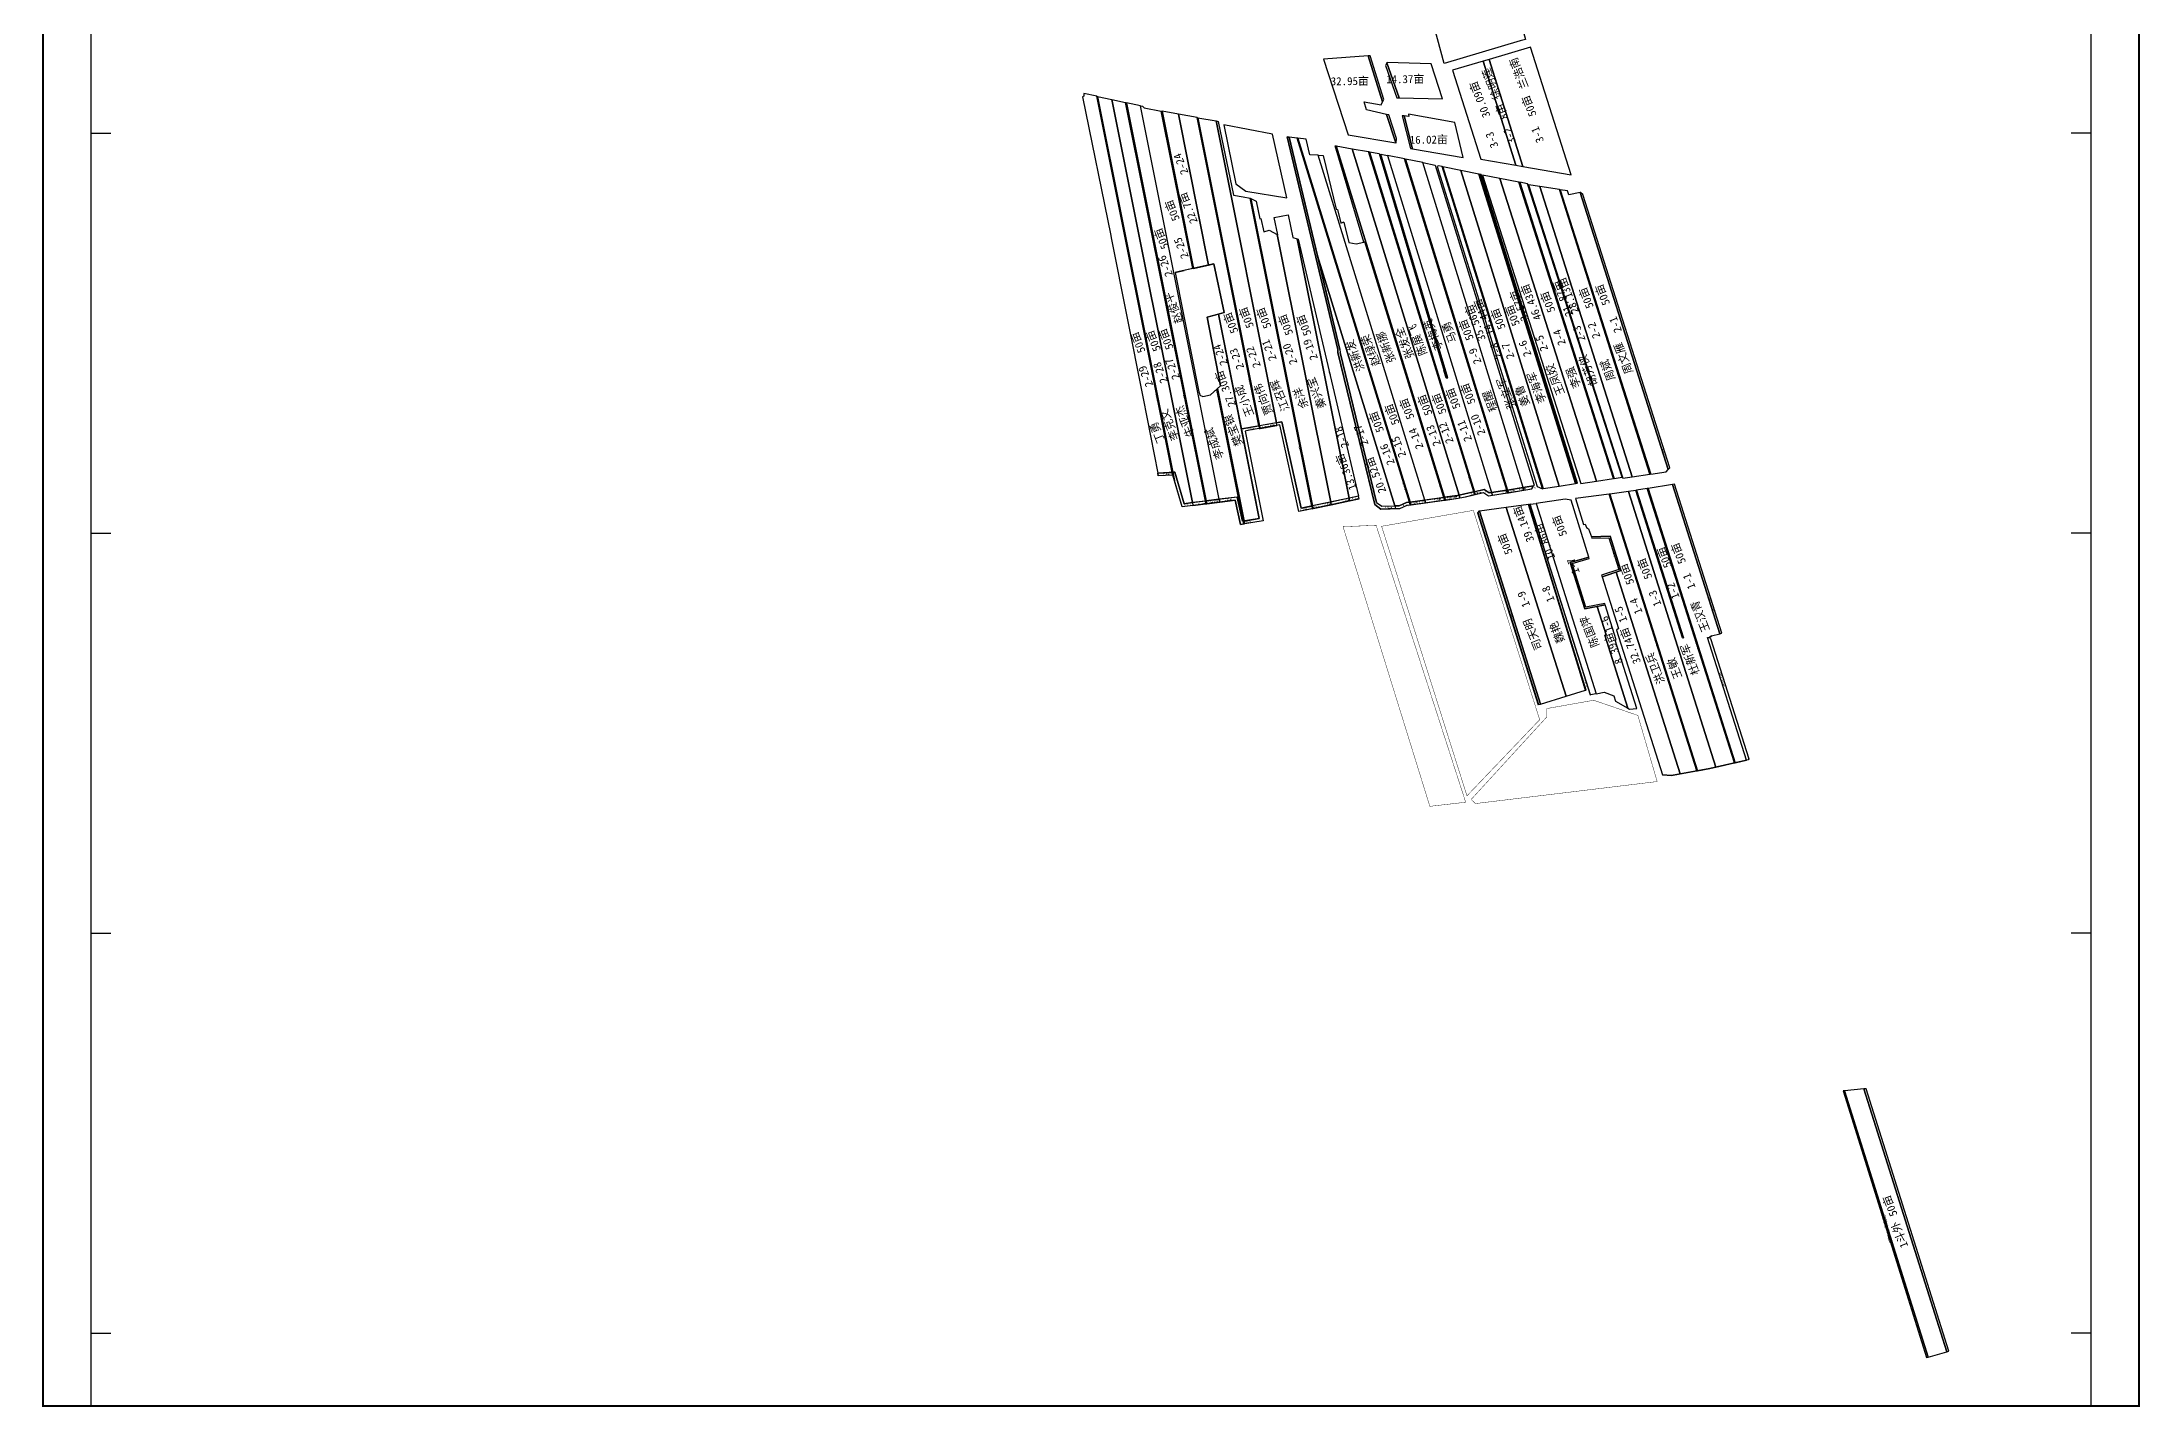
# Model space of a CAD drawing. Extents: x 554634 to 559879, y 4977580 to 4986537.
# Drawn here: x 554634 to 559879, y 4977580 to 4980992 of the extents above; entities that cross this region are included whole.
import ezdxf
from ezdxf.enums import TextEntityAlignment as Align

# ---------------------------------------------------------------- set-up
doc = ezdxf.new("R2010")
doc.units = 0
doc.layers.get('0').update_dxf_attribs({"linetype": 'CONTINUOUS'})
for name, color, linetype in [('2022年', 3, 'CONTINUOUS'), ('出水桩', 7, 'CONTINUOUS'), ('开荒地', 1, 'CONTINUOUS'), ('林带', 3, 'CONTINUOUS'), ('油井台', 2, 'CONTINUOUS'), ('注记', 3, 'CONTINUOUS'), ('经营地', 7, 'CONTINUOUS'), ('身份地', 10, 'CONTINUOUS'), ('身份地块', 2, 'CONTINUOUS'), ('退耕还林', 3, 'CONTINUOUS')]:
    doc.layers.add(name, color=color, linetype=linetype)
doc.styles.add('宋体', font='SimSun.ttf')
doc.styles.add('楷体', font='SIMKAI.TTF', dxfattribs={"width": 0.8})

msp = doc.modelspace()

# ---------------------------------------------------------------- linework, layer by layer
at = {"color": 7, "linetype": 'Continuous'}
for p, q in [((554756.8, 4980764.1), (554806.8, 4980764.1)), ((559756.8, 4980764.1), (559706.8, 4980764.1)), ((554756.8, 4979764.1), (554806.8, 4979764.1)), ((559756.8, 4979764.1), (559706.8, 4979764.1)), ((554756.8, 4978764.1), (554806.8, 4978764.1)), ((559756.8, 4978764.1), (559706.8, 4978764.1)), ((554756.8, 4977764.1), (554806.8, 4977764.1)), ((559756.8, 4977764.1), (559706.8, 4977764.1)), ((559756.8, 4977582), (559876.8, 4977582)), ((559756.8, 4977582), (559756.8, 4977582))]:
    msp.add_line(p, q, dxfattribs=at)
at = {"color": 7, "linetype": 'Continuous', "const_width": 5, "flags": 128}
msp.add_lwpolyline([(554636.8, 4977582), (559876.8, 4977582), (559876.8, 4986452.1), (554636.8, 4986452.1)], close=True, dxfattribs=at)
at = {"color": 7, "linetype": 'Continuous', "flags": 128}
msp.add_lwpolyline([(554756.8, 4977582), (559756.8, 4977582), (559756.8, 4986332.1), (554756.8, 4986332.1)], close=True, dxfattribs=at)
at = {"layer": '2022年', "color": 4, "linetype": 'Continuous', "flags": 128}
for points in [[(558355.7, 4980978.8), (558252.2, 4980948.5), (558336.6, 4980680.7), (558457.4, 4980660)], [(557524.2, 4980802.7), (557569.5, 4980794.5), (557720.5, 4980040.2), (557678.2, 4980032.6)], [(558600.2, 4979868.2), (558553.9, 4979862), (558773.4, 4979170.3), (558803.9, 4979175.7), (558818.9, 4979179.1)]]:
    msp.add_lwpolyline(points, close=True, dxfattribs=at)
at = {"layer": '出水桩', "color": 2, "linetype": 'Continuous', "flags": 128}
for points in [[(557271.3, 4980856.2), (557273.4, 4980855.7), (557461.4, 4979916.2), (557459.4, 4979916.1)], [(557343.3, 4980840.7), (557345.4, 4980840.2), (557544.6, 4979844.7), (557542.7, 4979844.5)], [(557432.4, 4980819.4), (557434.5, 4980819), (557513.1, 4980426), (557511.2, 4980425.6)], [(557522, 4980803.1), (557524.2, 4980802.7), (557678.2, 4980032.6), (557676.3, 4980032.3)], [(558052.9, 4979841.7), (558054.9, 4979842), (557774.2, 4980751.4), (557772, 4980751.7)], [(557950.8, 4980718), (557953, 4980717.6), (558215.4, 4979867.5), (558213.5, 4979867.1)], [(558040.5, 4980699.8), (558042.7, 4980699.4), (558298.1, 4979872), (558296.1, 4979871.7)], [(558134.3, 4980680.6), (558136.5, 4980680.1), (558387.6, 4979875.5), (558385.6, 4979875.2)], [(558226.7, 4980661.8), (558229, 4980661.4), (558470, 4979888.8), (558468, 4979888.5)], [(557654.5, 4980601.4), (557656.6, 4980601), (557656.6, 4980601), (557810.4, 4979832.3), (557808.5, 4979831.9)], [(558326.5, 4980641.7), (558328.7, 4980641.3), (558564.7, 4979900.7), (558562.7, 4979900.4)], [(558427.8, 4980623.1), (558430, 4980622.7), (558656, 4979911.8), (558654, 4979911.5)], [(557571.4, 4980124.4), (557573.2, 4980126), (557639.5, 4979794.5), (557637.5, 4979794.1)], [(558865.2, 4979189.7), (558867.1, 4979190.1), (558649.6, 4979875.8), (558647.6, 4979875.5)], [(558493.4, 4979371.4), (558494.4, 4979371.7), (558351.3, 4979835.8), (558350.3, 4979835.7)], [(558354.7, 4979836.4), (558353.7, 4979836.2), (558504.4, 4979359.7), (558505.3, 4979359.9)]]:
    msp.add_lwpolyline(points, close=True, dxfattribs=at)
for points, elevation in [([(557939, 4980491.9), (557867.2, 4980732.6), (557869.4, 4980732.2), (558140.6, 4979853.7), (558138.6, 4979853.4), (557941.3, 4980492.6)], 291.4), ([(558771.4, 4979169.9), (558773.4, 4979170.3), (558553.9, 4979862), (558551.9, 4979861.7)], 291.8)]:
    msp.add_lwpolyline(points, close=True, dxfattribs=dict(at, elevation=elevation))
at = {"layer": '开荒地', "color": 1, "linetype": 'Continuous', "flags": 128}
msp.add_lwpolyline([(559140.3, 4978369.9), (559137.1, 4978369.6), (559345.6, 4977703.3), (559349.9, 4977704.6)], close=True, dxfattribs=at)
at = {"layer": '林带', "color": 3, "linetype": 'Continuous', "flags": 128}
for points in [[(557954.5, 4980957.7), (557949.4, 4980957.3), (557985.7, 4980842.1), (557988.9, 4980848.6)], [(557996.4, 4980940.1), (557993.4, 4980933.5), (558021.7, 4980852.8), (558027, 4980852.7)], [(558001.5, 4980809.5), (557995.8, 4980810.8), (558019, 4980740.2), (558020, 4980740.1), (558020.8, 4980750.8)], [(558039.9, 4980807.1), (558034.5, 4980807.8), (558055.2, 4980726.1), (558060.6, 4980725.2)], [(558486.7, 4980610.6), (558480.5, 4980615.6), (558479.9, 4980615.4), (558700, 4979923.4), (558703.8, 4979927.8)], [(558715.5, 4979886.2), (558710.5, 4979885.5), (558828.7, 4979512.8), (558833.6, 4979514)], [(558227.9, 4979819.4), (558226, 4979819.2), (558223.8, 4979815.8), (558375.9, 4979335.5), (558380.7, 4979337)], [(558797.9, 4979502.9), (558802.7, 4979502.9), (558805.4, 4979500.9), (558901.1, 4979200.3), (558899.8, 4979197.8), (558895.4, 4979196.7)], [(559194.3, 4978375.4), (559189.2, 4978374.9), (559396.2, 4977717.7), (559401, 4977719.1)]]:
    msp.add_lwpolyline(points, close=True, dxfattribs=at)
for points in [[(557878.9, 4980223.6), (557752.5, 4980754), (557747.2, 4980754.6), (557873.8, 4980223.3)], [(557874.2, 4980215.6), (557966.3, 4979835.7), (557973.5, 4979830.3)], [(557970.9, 4979841), (557880, 4980215.8)]]:
    msp.add_lwpolyline(points, dxfattribs=at)
at = {"layer": '林带', "linetype": 'Continuous', "flags": 128}
for points in [[(558016.1, 4979832.3), (558018.2, 4979825.4), (557981.7, 4979824.1), (557973.5, 4979830.3), (557966.3, 4979835.7), (557874.2, 4980215.6), (557873.8, 4980223.3), (557747.2, 4980754.6), (557752.5, 4980754), (557823.2, 4980457.3), (557878.9, 4980223.6), (557880, 4980215.8), (557970.9, 4979841), (557983.9, 4979831.2)], [(557639.5, 4979794.5), (557677.6, 4979800.4), (557632.8, 4980024.4), (557634.3, 4980024.7), (557676.3, 4980032.3), (557677.6, 4980025.5), (557653, 4980021.2), (557642.5, 4980019.1), (557687, 4979794.8), (557640.8, 4979787.6)], [(557678.2, 4980032.6), (557676.3, 4980032.3), (557677.6, 4980025.5), (557679.6, 4980025.9)], [(557721.8, 4980033.4), (557720.5, 4980040.2), (557678.2, 4980032.6), (557679.6, 4980025.9)], [(557720.5, 4980040.2), (557733.9, 4980042.6), (557781.8, 4979826.3), (557808.5, 4979831.9), (557809.8, 4979825), (557776.5, 4979818), (557728.5, 4980034.6), (557721.8, 4980033.4)], [(557423.8, 4979914), (557459.4, 4979916.1), (557460.8, 4979909.2), (557425.1, 4979907.1)], [(557459.4, 4979916.1), (557461.4, 4979916.2), (557465.5, 4979895.5), (557461.3, 4979909.2), (557460.8, 4979909.2)], [(557461.4, 4979916.2), (557466.4, 4979916.5), (557490.1, 4979837.8), (557510.2, 4979840.4), (557511.5, 4979833.5), (557485.1, 4979830.1), (557465.5, 4979895.5)], [(558213.5, 4979867.1), (558191.4, 4979862.1), (558177.2, 4979859), (558179.2, 4979852.3), (558193, 4979855.2), (558215.6, 4979860.4)], [(558215.4, 4979867.5), (558213.5, 4979867.1), (558215.6, 4979860.4), (558217.5, 4979860.8)], [(558239.3, 4979873), (558215.4, 4979867.5), (558217.5, 4979860.8), (558238, 4979865.5), (558250.2, 4979857.3), (558260.2, 4979858.9), (558258.1, 4979865.7), (558251.8, 4979864.7)], [(558296.1, 4979871.7), (558258.1, 4979865.7), (558260.2, 4979858.9), (558298.2, 4979865)], [(558298.1, 4979872), (558296.1, 4979871.7), (558298.2, 4979865), (558300.2, 4979865.3)], [(558336.8, 4979878.2), (558298.1, 4979872), (558300.2, 4979865.3), (558338.9, 4979871.5)], [(558363.4, 4979882.5), (558336.8, 4979878.2), (558338.9, 4979871.5), (558358.6, 4979874.6)], [(557544, 4979837.6), (557542.7, 4979844.5), (557510.2, 4979840.4), (557511.5, 4979833.5)], [(557544.6, 4979844.7), (557542.7, 4979844.5), (557544, 4979837.6), (557546, 4979837.8)], [(557577.5, 4979848.9), (557544.6, 4979844.7), (557546, 4979837.8), (557578.8, 4979842)], [(557616.9, 4979846.8), (557630.3, 4979785.9), (557638.9, 4979787.3), (557637.5, 4979794.1), (557635.7, 4979793.9), (557622.4, 4979854.5), (557577.5, 4979848.9), (557578.8, 4979842)], [(557810.4, 4979832.3), (557808.5, 4979831.9), (557809.8, 4979825), (557811.8, 4979825.4)], [(557857.3, 4979835), (557856, 4979841.9), (557810.4, 4979832.3), (557811.8, 4979825.4)], [(557903.2, 4979844.7), (557901.9, 4979851.6), (557856, 4979841.9), (557857.3, 4979835)], [(557927.5, 4979849.8), (557925.9, 4979856.6), (557901.9, 4979851.6), (557903.2, 4979844.7)], [(558047.5, 4979833.9), (558055, 4979834.9), (558052.9, 4979841.7), (558045.6, 4979840.7), (558027.2, 4979832.7), (558016.1, 4979832.3), (558018.2, 4979825.4), (558028.8, 4979825.7)], [(558054.9, 4979842), (558052.9, 4979841.7), (558055, 4979834.9), (558057, 4979835.2)], [(558091.1, 4979846.9), (558054.9, 4979842), (558057, 4979835.2), (558093.2, 4979840.1)], [(558140.7, 4979846.6), (558138.6, 4979853.4), (558091.1, 4979846.9), (558093.2, 4979840.1)], [(558140.6, 4979853.7), (558138.6, 4979853.4), (558140.7, 4979846.6), (558142.7, 4979846.9)], [(558179.2, 4979852.3), (558177.2, 4979859), (558173.2, 4979858.1), (558140.6, 4979853.7), (558142.7, 4979846.9), (558174.4, 4979851.2)], [(557637.5, 4979794.1), (557639.5, 4979794.5), (557640.8, 4979787.6), (557638.9, 4979787.3)], [(557639.5, 4979794.5), (557637.5, 4979794.1), (557638.9, 4979787.3), (557640.8, 4979787.6)]]:
    msp.add_lwpolyline(points, close=True, dxfattribs=at)
at = {"layer": '林带', "color": 4, "const_width": 1}
for points, elevation in [([(557886.9, 4979780.3), (557969.6, 4979783.8), (558193.5, 4979091.5), (558103.9, 4979081.2), (557886.9, 4979780.3)], 112), ([(557886.9, 4979780.3), (557969.6, 4979783.8), (558193.5, 4979091.5), (558103.9, 4979081.2), (557886.9, 4979780.3)], 112), ([(558217.6, 4979088.1), (558672.2, 4979143.2), (558623.9, 4979308.5), (558513.7, 4979346.4), (558396.6, 4979325.7), (558396.6, 4979305), (558207.2, 4979098.4), (558217.6, 4979088.1)], 120)]:
    msp.add_lwpolyline(points, dxfattribs=dict(at, elevation=elevation))
at = {"layer": '油井台', "color": 2, "linetype": 'Continuous', "flags": 128}
for points in [[(558554.3, 4979756.9), (558507.7, 4979755.1), (558509.1, 4979751.2), (558551.4, 4979752.8), (558576.6, 4979673.1), (558533.3, 4979659.1), (558534.5, 4979655.3), (558581.7, 4979670.5)], [(558541, 4979588.5), (558493.7, 4979579.4), (558459.3, 4979688), (558502.6, 4979700.6), (558501.4, 4979704.4), (558454.3, 4979690.7), (558491, 4979574.8), (558542.2, 4979584.7)]]:
    msp.add_lwpolyline(points, close=True, dxfattribs=at)
at = {"layer": '注记', "color": 3, "linetype": 'Continuous', "flags": 128}
msp.add_lwpolyline([(558223.8, 4979815.8), (558223.1, 4979814.7), (558374.9, 4979335.3), (558375.9, 4979335.5)], close=True, dxfattribs=at)
at = {"layer": '经营地', "color": 4, "linetype": 'Continuous', "flags": 128}
for points, elevation in [([(558301.4, 4981153.3), (558343, 4980998), (558329.8, 4980994.9), (558139.3, 4980938.3), (558114.4, 4981030.4), (558159.8, 4981039.7), (558138.1, 4981116.7)], 291.2), ([(557710.7, 4980761.5), (557589.3, 4980785), (557618.5, 4980637.3), (557644, 4980618.9), (557746.7, 4980602.7)], 291.1)]:
    msp.add_lwpolyline(points, close=True, dxfattribs=dict(at, elevation=elevation))
for points in [[(557949.4, 4980957.3), (557838.3, 4980948.8), (557899.4, 4980759.6), (558019, 4980740.2), (557995.8, 4980810.8), (557945.3, 4980822.1), (557939.5, 4980842), (557982.1, 4980834.9), (557985.7, 4980842.1)], [(558107.1, 4980937.6), (557996.8, 4980941), (557996.4, 4980940.1), (558027, 4980852.7), (558135.4, 4980849.6)], [(558166.7, 4980791), (558050.6, 4980811.7), (558051.3, 4980805.6), (558039.9, 4980807.1), (558060.6, 4980725.2), (558186.9, 4980703.4)]]:
    msp.add_lwpolyline(points, close=True, dxfattribs=at)
at = {"layer": '经营地', "color": 5, "linetype": 'Continuous', "flags": 128}
for points in [[(558236.9, 4980944.1), (558160.9, 4980921.8), (558231.2, 4980698.8), (558319, 4980683.7)], [(557772.1, 4980499.9), (557774.8, 4980499.1), (557925.9, 4979856.6), (557901.9, 4979851.6)], [(557823.2, 4980457.3), (557878.9, 4980223.6), (557880, 4980215.8), (557970.9, 4979841), (557983.9, 4979831.2), (558016.1, 4979832.3)], [(558542.2, 4979584.7), (558522.4, 4979580.9), (558544.3, 4979510.2), (558541.4, 4979509.2), (558598.8, 4979326.9), (558603.1, 4979324.4), (558621, 4979325.8), (558567.3, 4979496.7), (558569.3, 4979497.3)], [(559140.3, 4978369.9), (559137.1, 4978369.6), (559345.6, 4977703.3), (559349.9, 4977704.6)]]:
    msp.add_lwpolyline(points, close=True, dxfattribs=at)
at = {"layer": '经营地', "color": 5, "linetype": 'Continuous', "elevation": 291.8, "flags": 128}
msp.add_lwpolyline([(558685.1, 4979160.1), (558707.6, 4979158.7), (558729.7, 4979162.6), (558569.8, 4979666.7), (558534.5, 4979655.3), (558575.8, 4979525.4), (558570.4, 4979522)], close=True, dxfattribs=at)
at = {"layer": '身份地', "linetype": 'Continuous', "flags": 128}
for points in [[(558252.2, 4980948.5), (558236.9, 4980944.1), (558319, 4980683.7), (558336.6, 4980680.7)], [(557271.3, 4980856.2), (557239.3, 4980863), (557238.5, 4980856.2), (557235.5, 4980854.7), (557306.6, 4980508.2), (557307, 4980502.8), (557386.1, 4980104.9), (557387.5, 4980100.4), (557423.8, 4979914), (557459.4, 4979916.1)], [(557273.4, 4980855.7), (557308.6, 4980848.2), (557510.2, 4979840.4), (557490.1, 4979837.8), (557466.4, 4979916.5), (557461.4, 4979916.2)], [(557308.6, 4980848.2), (557343.3, 4980840.7), (557542.7, 4979844.5), (557510.2, 4979840.4)], [(557544.6, 4979844.7), (557577.5, 4979848.9), (557380.6, 4980832.7), (557345.4, 4980840.2)], [(557380.6, 4980832.7), (557385.7, 4980831.6), (557390.1, 4980827.1), (557432.4, 4980819.4), (557511.2, 4980425.6), (557467, 4980416), (557526.3, 4980117.5), (557528, 4980113), (557529.2, 4980109.3), (557536.5, 4980106), (557555.2, 4980110.1), (557571.4, 4980124.4), (557637.5, 4979794.1), (557635.7, 4979793.9), (557622.4, 4979854.5), (557577.5, 4979848.9)], [(557475.3, 4980811.6), (557434.5, 4980819), (557513.1, 4980426), (557550.8, 4980434.2)], [(557634.3, 4980024.7), (557676.3, 4980032.3), (557522, 4980803.1), (557475.3, 4980811.6), (557550.8, 4980434.2), (557564, 4980437.1), (557590, 4980315.5), (557584, 4980314.2), (557575.3, 4980311.8), (557632.8, 4980024.4), (557634.3, 4980024.7)], [(557569.5, 4980794.5), (557574.6, 4980793.6), (557612.7, 4980609.3), (557637.6, 4980604.6), (557654.5, 4980601.4), (557654.5, 4980601.4), (557808.5, 4979831.9), (557781.8, 4979826.3), (557733.9, 4980042.6), (557720.5, 4980040.2)], [(557772, 4980751.7), (557752.5, 4980754), (557878.9, 4980223.6), (557880, 4980215.8), (557970.9, 4979841), (557983.9, 4979831.2), (558027.2, 4979832.7), (558045.6, 4979840.7), (558052.9, 4979841.7)], [(557772, 4980751.7), (557752.5, 4980754), (557823.2, 4980457.3), (558016.1, 4979832.3), (558027.2, 4979832.7), (558045.6, 4979840.7), (558052.9, 4979841.7)], [(557825, 4980708.8), (557804, 4980709.7), (557794.4, 4980749), (557774.2, 4980751.4), (558054.9, 4979842), (558091.1, 4979846.9)], [(557825, 4980708.8), (557836.8, 4980708.3), (557869.4, 4980573.8), (557872.9, 4980573.6), (557881.4, 4980539), (557885.3, 4980540.5), (557888.7, 4980541.8), (557901.7, 4980490.5), (557919.5, 4980487.2), (557939, 4980491.9), (557941.3, 4980492.6), (558138.6, 4979853.4), (558091.1, 4979846.9)], [(557869.4, 4980732.2), (557909.8, 4980725.2), (558177.2, 4979859), (558173.2, 4979858.1), (558140.6, 4979853.7)], [(557953, 4980717.6), (557976.8, 4980713.4), (558144.5, 4980152.6), (558148.6, 4980152.5), (557981, 4980711.8), (557997.9, 4980708.4), (558258.1, 4979865.7), (558251.8, 4979864.7), (558239.3, 4979873), (558215.4, 4979867.5)], [(558040.5, 4980699.8), (557997.9, 4980708.4), (558258.1, 4979865.7), (558296.1, 4979871.7)], [(558086, 4980690.6), (558042.7, 4980699.4), (558298.1, 4979872), (558336.8, 4979878.2)], [(558086, 4980690.6), (558042.7, 4980699.4), (558298.1, 4979872), (558336.8, 4979878.2)], [(558134.3, 4980680.6), (558125.7, 4980682.3), (558121.9, 4980680.6), (558372.3, 4979880.6), (558385.3, 4979875.2), (558385.6, 4979875.2)], [(558181.2, 4980671.1), (558136.5, 4980680.1), (558387.6, 4979875.5), (558427.4, 4979881.9)], [(558226.7, 4980661.8), (558181.2, 4980671.1), (558427.4, 4979881.9), (558468, 4979888.5)], [(558232.3, 4980660.7), (558229, 4980661.4), (558470, 4979888.8), (558473, 4979889.3)], [(558279, 4980651), (558235.8, 4980659.4), (558481.5, 4979888.4), (558520.2, 4979894.1)], [(557656.6, 4980601), (557669.6, 4980594.4), (557679.2, 4980550.1), (557681.5, 4980551), (557688.6, 4980517.6), (557702.2, 4980521.9), (557722.1, 4980510.8), (557722.1, 4980510.8), (557722.1, 4980510.8), (557856, 4979841.9), (557810.4, 4979832.3)], [(558326.5, 4980641.7), (558279, 4980651), (558520.2, 4979894.1), (558562.7, 4979900.4)], [(558348.2, 4980637.5), (558328.7, 4980641.3), (558564.7, 4979900.7), (558585, 4979903.7)], [(558379, 4980630.7), (558350.4, 4980635.2), (558586.5, 4979901.7), (558609.7, 4979905.1)], [(558427.8, 4980623.1), (558379, 4980630.7), (558609.7, 4979905.1), (558654, 4979911.5)], [(558479.9, 4980615.4), (558451.5, 4980609.7), (558447.8, 4980619.9), (558430, 4980622.7), (558656, 4979911.8), (558694.7, 4979917.5), (558700, 4979923.4)], [(557722.1, 4980510.8), (557723.8, 4980509.9), (557715, 4980553.6), (557750, 4980559.6), (557761.7, 4980503.1), (557772.1, 4980499.9), (557901.9, 4979851.6), (557856, 4979841.9)], [(557575.3, 4980311.8), (557547.4, 4980303.9), (557580.5, 4980132.5), (557573.2, 4980126), (557639.5, 4979794.5), (557677.6, 4979800.4), (557677.6, 4979800.4), (557677.6, 4979800.4)], [(558618.5, 4979870.7), (558600.2, 4979868.2), (558818.8, 4979179.1), (558865.2, 4979189.7), (558647.6, 4979875.5), (558620.7, 4979871.3), (558737.6, 4979502.7), (558735.7, 4979502.3)], [(558710.5, 4979885.5), (558649.6, 4979875.8), (558867.1, 4979190.1), (558895.4, 4979196.7), (558895.4, 4979196.7), (558797.9, 4979502.9), (558802.7, 4979502.9), (558807.7, 4979507.4), (558828.7, 4979512.8)], [(558294.9, 4979828.3), (558227.9, 4979819.4), (558380.7, 4979337), (558444.4, 4979356.4)], [(558551.9, 4979861.7), (558467.7, 4979850.4), (558488.3, 4979786), (558492.5, 4979787), (558495.6, 4979777.9), (558500.7, 4979775.2), (558507.7, 4979755.1), (558554.3, 4979756.9), (558581.7, 4979670.5), (558569.8, 4979666.7), (558729.7, 4979162.6), (558771.4, 4979169.9)]]:
    msp.add_lwpolyline(points, close=True, dxfattribs=at)
for points in [[(557432.4, 4980819.4), (557434.5, 4980819)], [(558043.7, 4980695.9), (558298.1, 4979872)], [(558134.3, 4980680.6), (558385.7, 4979874.9)], [(558387.3, 4979876.3), (558136.5, 4980680.1)], [(558136.5, 4980680.1), (558387.6, 4979875.5)], [(558326.5, 4980641.7), (558562.8, 4979900.1)], [(558328.7, 4980641.3), (558564.7, 4979900.7)], [(557878.9, 4980223.6), (557880, 4980215.8)], [(557634.3, 4980024.7), (557632.8, 4980024.4)], [(557423.8, 4979914), (557425.1, 4979907.1)], [(557970.9, 4979841), (557983.9, 4979831.2), (558027.2, 4979832.7), (558045.6, 4979840.7), (558173.2, 4979858.1), (558191.4, 4979862.1), (558239.3, 4979873), (558251.8, 4979864.7), (558363.4, 4979882.5)], [(557973.5, 4979830.3), (557981.7, 4979824.1), (558028.8, 4979825.7), (558047.5, 4979833.9), (558174.4, 4979851.2), (558193, 4979855.2), (558238, 4979865.5), (558250.2, 4979857.3), (558358.6, 4979874.6)]]:
    msp.add_lwpolyline(points, dxfattribs=at)
for points, elevation in [([(557909.8, 4980725.2), (557950.8, 4980718), (558213.5, 4979867.1), (558177.2, 4979859)], 291.4), ([(558086, 4980690.6), (558117.4, 4980684.3), (558364.4, 4979884.1), (558363.4, 4979882.5), (558336.8, 4979878.2)], 291.5)]:
    msp.add_lwpolyline(points, close=True, dxfattribs=dict(at, elevation=elevation))
for points, elevation in [([(557612.7, 4980609.3), (557637.6, 4980604.6)], 291.5), ([(558348.2, 4980637.5), (558585, 4979903.7)], 291.5), ([(557306.6, 4980508.2), (557307, 4980502.8)], 291.2), ([(557688.6, 4980517.6), (557691.6, 4980518.5)], 291.1), ([(557888.7, 4980541.8), (557881.4, 4980539)], 291.4), ([(557939, 4980491.9), (557941.3, 4980492.6)], 291.4), ([(557467, 4980416), (557490.1, 4980421)], 290.9), ([(557584, 4980314.2), (557590, 4980315.5)], 291.4), ([(557756, 4980195.6), (557756.6, 4980195.7)], 291.5), ([(557873.8, 4980223.3), (557874.2, 4980215.6)], 290.7), ([(557851.8, 4980167.8), (557854.3, 4980160.1)], 291.1), ([(558144.5, 4980152.6), (558139, 4980171)], 291.4), ([(557386.1, 4980104.9), (557387.5, 4980100.4)], 291.3), ([(557526.3, 4980117.5), (557528, 4980113)], 291.3), ([(557926, 4979856.7), (557781.8, 4979826.3), (557733.9, 4980042.6), (557678.2, 4980032.6), (557634.3, 4980024.7), (557634.3, 4980024.7), (557632.8, 4980024.4), (557677.6, 4979800.4), (557635.7, 4979793.9), (557622.4, 4979854.5), (557490.1, 4979837.8), (557466.4, 4979916.5), (557423.8, 4979914)], 291.5), ([(557927.5, 4979849.8), (557776.5, 4979818), (557728.5, 4980034.6), (557653, 4980021.2), (557642.5, 4980019.1), (557687, 4979794.8), (557630.3, 4979785.9), (557616.9, 4979846.8), (557485.1, 4979830.1), (557461.3, 4979909.2), (557425.1, 4979907.1)], 291.5), ([(557653, 4980021.2), (557642.5, 4980019.1)], 291.5), ([(558618.5, 4979870.7), (558620.7, 4979871.3)], 291.8), ([(558735.7, 4979502.3), (558737.6, 4979502.7)], 292), ([(558807.7, 4979507.4), (558802.7, 4979502.9)], 292), ([(558899.8, 4979197.8), (558859.2, 4979188.3), (558803.9, 4979175.7), (558707.6, 4979158.7)], 291.8), ([(558707.6, 4979158.7), (558685.1, 4979160.1)], 291.8)]:
    msp.add_lwpolyline(points, dxfattribs=dict(at, elevation=elevation))
at = {"layer": '身份地', "color": 4, "linetype": 'Continuous', "flags": 128}
msp.add_lwpolyline([(557564, 4980437.1), (557477.5, 4980418.3), (557467, 4980416), (557526.3, 4980117.5), (557528, 4980113), (557529.2, 4980109.3), (557536.5, 4980106), (557555.2, 4980110.1), (557580.5, 4980132.5), (557547.4, 4980303.9), (557584, 4980314.2), (557590, 4980315.5)], close=True, dxfattribs=at)
at = {"layer": '身份地', "color": 1, "linetype": 'Continuous', "flags": 128}
for points in [[(558350.3, 4979835.7), (558294.9, 4979828.3), (558444.4, 4979356.4), (558493.4, 4979371.4)], [(558519.7, 4979362.7), (558505.3, 4979359.9), (558354.7, 4979836.4), (558369.3, 4979838.5)]]:
    msp.add_lwpolyline(points, close=True, dxfattribs=at)
at = {"layer": '身份地块', "color": 1, "linetype": 'Continuous', "flags": 128}
for points in [[(558598.8, 4979326.9), (558541.4, 4979509.2), (558544.3, 4979510.2), (558522.4, 4979580.9), (558491, 4979574.8), (558454.3, 4979690.7), (558501.4, 4979704.4), (558457.3, 4979846.7), (558442.2, 4979849), (558369.3, 4979838.5), (558519.7, 4979362.7), (558539.5, 4979366.6), (558564.1, 4979357.3), (558568.4, 4979344.4)], [(559189.2, 4978374.9), (559140.3, 4978369.9), (559349.9, 4977704.6), (559396.2, 4977717.7)]]:
    msp.add_lwpolyline(points, close=True, dxfattribs=at)
at = {"layer": '退耕还林', "color": 4, "linetype": 'Continuous', "const_width": 1, "flags": 128}
msp.add_lwpolyline([(557983.3, 4979781.3), (558212.7, 4979821.1), (558378.5, 4979297.8), (558196.7, 4979107.4)], close=True, dxfattribs=at)

# ---------------------------------------------------------------- texts
at = {"layer": '2022年', "color": 4, "linetype": 'Continuous', "style": '宋体'}
for s, p in [('兰浩南', (558350.7, 4980879.4)), ('50亩', (558371.1, 4980810.2)), ('3-1', (558389.6, 4980744.7)), ('50亩', (557664.6, 4980281.3)), ('2-22', (557681.7, 4980182.5)), ('贾向伟', (557712, 4980064.3)), ('50亩', (558660.3, 4979653.6)), ('1-3', (558683.2, 4979585.7)), ('王敏', (558734.9, 4979404.4))]:
    msp.add_text(s, height=20, rotation=111.6661, dxfattribs=at).set_placement(p)
at = {"layer": '出水桩', "color": 2, "linetype": 'Continuous', "style": '宋体'}
for s, p in [('1.20 亩', (557501.5, 4980487.5)), ('2.36亩', (557658, 4980131.3)), ('2.88亩', (557425.4, 4980094.6)), ('3.05亩', (557493.9, 4980094.7)), ('1.01 亩', (557578.2, 4980098)), ('2.35亩', (557783.2, 4979965.3)), ('5.41亩', (558692.1, 4979960)), ('2.53亩', (558374.3, 4979914)), ('2.43亩', (558458.3, 4979923.1)), ('2.33亩', (558552.2, 4979936.6)), ('2.24亩', (558643, 4979949.5)), ('2.86亩', (558043.4, 4979872.5)), ('3.19亩', (558131, 4979881.5)), ('2.67亩', (558207.4, 4979889.3)), ('2.60亩', (558287.9, 4979901.2)), ('1.08亩', (558567.4, 4979705.6)), ('1.29亩', (558487.5, 4979598.1)), ('3.79亩', (558313.5, 4979543.6)), ('2.18亩', (558673.2, 4979482.7)), ('2.16亩', (558775.6, 4979475.3)), ('0.75亩', (558498.3, 4979380.7)), ('0.73亩', (558492.3, 4979376.8))]:
    msp.add_text(s, height=4, rotation=102, dxfattribs=at).set_placement(p)
at = {"layer": '开荒地', "color": 1, "linetype": 'Continuous', "style": '宋体'}
msp.add_text('开荒地', height=8, rotation=285, dxfattribs=at).set_placement((559241.6, 4978044.3), align=Align.MIDDLE)
at = {"layer": '开荒地', "color": 1, "linetype": 'Continuous', "style": '楷体', "width": 0.8}
msp.add_text('4.03亩', height=8, rotation=285, dxfattribs=at).set_placement((559243.8, 4978023.7))
at = {"layer": '开荒地', "color": 5, "linetype": 'Continuous', "style": '宋体'}
msp.add_text('4.03亩', height=8, rotation=285, dxfattribs=at).set_placement((559243.8, 4978023.7))
at = {"layer": '林带', "linetype": 'Continuous', "style": '宋体'}
for s, p in [('3.72亩', (557647.2, 4980021.9)), ('0.02亩', (557677.8, 4980026.9)), ('0.45亩', (557697.8, 4980031.3)), ('0.38亩', (557436.2, 4979910.1)), ('0.39亩', (558206.7, 4979861.2)), ('0.02亩', (558215.4, 4979862.9)), ('0.48亩', (558241.7, 4979866.3)), ('0.40亩', (558284.5, 4979865.6)), ('0.02亩', (558298.2, 4979867.2)), ('0.41亩', (558326.4, 4979872)), ('0.25亩', (558350.1, 4979876)), ('1.11亩', (557489.1, 4979833.3, 291.5)), ('0.34亩', (557524.8, 4979835.2, 291.5)), ('0.02亩', (557544.1, 4979841.6)), ('0.35亩', (557556.9, 4979842.4)), ('1.15亩', (557591.1, 4979846.5)), ('2.76亩', (557779.1, 4979821.2)), ('0.02亩', (557809.2, 4979828.3)), ('0.49亩', (557840.4, 4979834.9)), ('0.49亩', (557885.2, 4979843.8)), ('0.26亩', (557908.8, 4979849.3)), ('8.03亩', (557991.8, 4979826.7)), ('0.40亩', (558036.4, 4979831.8)), ('0.02亩', (558055, 4979838)), ('0.38亩', (558076.5, 4979840.8)), ('0.50亩', (558113.9, 4979846.2)), ('0.02亩', (558140.5, 4979848.9)), ('0.39亩', (558154.7, 4979852)), ('0.02亩', (557639.3, 4979789.9))]:
    msp.add_text(s, height=4, dxfattribs=at).set_placement(p)
at = {"layer": '林带', "color": 3, "linetype": 'Continuous', "style": '宋体'}
for s, p in [('林带2.93亩', (558817.4, 4979569.9, 292)), ('林带3.11亩', (558841.6, 4979381.5, 292))]:
    msp.add_text(s, height=5, rotation=108.6607, dxfattribs=at).set_placement(p)
at = {"layer": '经营地', "color": 5, "linetype": 'Continuous', "style": '宋体'}
for s, p in [('30.09亩', (558255.6, 4980807.6)), ('3-3', (558275.6, 4980731.8)), ('2-18', (557902.7, 4979982.3, 291.5)), ('2-17', (557951.2, 4979987)), ('1-6', (558562.6, 4979521.1)), ('1-5', (558598.1, 4979545.5))]:
    msp.add_text(s, height=20, rotation=111.6661, dxfattribs=at).set_placement(p)
msp.add_text('开荒地', height=8, rotation=285, dxfattribs=at).set_placement((559241.6, 4978044.3), align=Align.MIDDLE)
at = {"layer": '身份地', "linetype": 'Continuous', "style": '宋体'}
for s, rotation, p in [('徐明莲', 111.6661, (558282.7, 4980853.1)), ('32.95亩', 0.6442, (557856.3, 4980883.7)), ('14.37亩', 0.6442, (557994.8, 4980888.7)), ('8亩', 111.6661, (558300.4, 4980802.6)), ('16.02亩', 0.6442, (558053.8, 4980737.4)), ('3-2', 111.6661, (558319.8, 4980742.4)), ('2-24', 111.6661, (557500.8, 4980665.5)), ('22.7亩', 111.6661, (557523.9, 4980542.9)), ('50亩', 111.6661, (557479.2, 4980549.1)), ('50亩', 111.6661, (557452.1, 4980478.6)), ('2-25', 111.6661, (557501.6, 4980455.1)), ('2-26', 111.6661, (557462.1, 4980410.1)), ('21.87亩', 111.6661, (558463, 4980310.4)), ('28.13亩', 111.6661, (558476.9, 4980317.5)), ('赵俊平', 111.6661, (557487.7, 4980293.1)), ('14.44亩', 111.6661, (558265.9, 4980263.6)), ('3.57亩', 111.6661, (558351.5, 4980299)), ('46.43亩', 111.6661, (558384.1, 4980300.9)), ('50亩', 111.6661, (558417.8, 4980320.4)), ('50亩', 111.6661, (558514, 4980330.4)), ('50亩', 111.6661, (558554.8, 4980338.3)), ('50亩', 111.6661, (557625.5, 4980268.2)), ('50亩', 111.6661, (557708.1, 4980280.2)), ('50亩', 111.6661, (557762.6, 4980263.4)), ('50亩', 111.6661, (557808.1, 4980262.2)), ('陈展飞', 111.6661, (558097.6, 4980212.8)), ('李梅英', 111.6661, (558136.8, 4980226.3)), ('马勇', 111.6661, (558172.3, 4980244.9)), ('50亩', 111.6661, (558214, 4980250.6)), ('35.56亩', 111.6661, (558244.1, 4980249.5)), ('50亩', 111.6661, (558293.9, 4980278)), ('50亩', 111.6661, (558329.5, 4980286.5)), ('2-2', 111.6661, (558530.7, 4980255.6)), ('2-1', 111.6661, (558584.6, 4980269.7)), ('50亩', 111.6661, (557393.4, 4980219.2)), ('50亩', 111.6661, (557431.8, 4980223.1)), ('50亩', 111.6661, (557463.5, 4980227.5)), ('2-24', 111.6661, (557599.7, 4980188)), ('2-21', 111.6661, (557721.4, 4980199.6)), ('2-20', 111.6661, (557773.3, 4980190.3, 291.5)), ('2-19', 111.6661, (557824.5, 4980201.4)), ('洪新发', 111.6661, (557941.4, 4980173.6)), ('赵绿荣', 111.6661, (557980.8, 4980186.8)), ('张新挪', 111.6661, (558018.6, 4980194.6)), ('张发全', 111.6661, (558065.1, 4980205)), ('2-8', 111.6661, (558286.6, 4980204.4)), ('2-7', 111.6661, (558316, 4980204.3)), ('2-6', 111.6661, (558358.5, 4980210.2)), ('2-5', 111.6661, (558400.1, 4980223.6, 291.5)), ('2-4', 111.6661, (558444.3, 4980238)), ('2-3', 111.6661, (558493.7, 4980247.6, -291.5)), ('周文雁', 111.6661, (558612.2, 4980167)), ('2-29', 111.6661, (557412.8, 4980134.4)), ('2-28', 111.6661, (557449.6, 4980143.6)), ('2-27', 111.6661, (557479.5, 4980152.9)), ('2-23', 111.6661, (557640.2, 4980178.3)), ('2-9', 111.6661, (558233.5, 4980191.5)), ('王凤姣', 111.6661, (558441.5, 4980113.4)), ('李强', 111.6661, (558481.8, 4980131.5)), ('胡芳侠', 111.6661, (558523.7, 4980136.9)), ('周斌', 111.6661, (558567.9, 4980149.9)), ('27.30亩', 111.6661, (557619.7, 4980084.4)), ('王小成', 111.6661, (557664.6, 4980060.2)), ('江召辉', 111.6661, (557753.2, 4980074.1)), ('余洋', 111.6661, (557800.6, 4980080.3)), ('秦兴宝', 111.6661, (557844.6, 4980080.3)), ('50亩', 111.6661, (558218.7, 4980090.9)), ('张立军', 111.6661, (558318.7, 4980079.5)), ('姜鲁', 111.6661, (558354, 4980086)), ('李海军', 111.6661, (558395.1, 4980094)), ('李克文', 111.6661, (557477.5, 4980000.4)), ('牛亚杰', 111.6661, (557515.9, 4980009.2)), ('50亩', 111.6661, (558028.5, 4980039.2)), ('50亩', 111.6661, (558065.7, 4980053.3)), ('50亩', 111.6661, (558110.9, 4980062.7)), ('50亩', 111.6661, (558146.3, 4980065.9)), ('50亩', 111.6661, (558181.3, 4980079.1)), ('程醒', 111.6661, (558273.6, 4980072.7)), ('丁勇', 111.6661, (557441.6, 4979994.1)), ('李成斌', 111.6661, (557589.3, 4979953.6)), ('樊宝银', 111.6661, (557636.6, 4979986.9)), ('50亩', 111.6661, (557989.7, 4980020.6)), ('2-14', 111.6661, (558088.6, 4979978.8)), ('2-13', 111.6661, (558132.1, 4979986.6)), ('2-12', 111.6661, (558163.8, 4979992.9)), ('2-11', 111.6661, (558209.7, 4979998)), ('2-10', 111.6661, (558243.4, 4980013.4)), ('2-16', 111.6661, (558016.7, 4979939.1)), ('2-15', 111.6661, (558045.2, 4979958.3)), ('39.14亩', 111.6661, (558365.3, 4979746.3)), ('50亩', 111.6661, (558311.4, 4979715.4)), ('10.86亩', 111.6661, (558418, 4979702.6)), ('50亩', 111.6661, (558447.5, 4979760.9)), ('50亩', 111.6661, (558708.7, 4979681.9)), ('50亩', 111.6661, (558744.6, 4979691.9)), ('1-7', 111.6661, (558479.1, 4979666.5)), ('50亩', 111.6661, (558615.2, 4979639.9)), ('1-1', 111.6661, (558768.7, 4979628.6)), ('1-9', 111.6661, (558354.9, 4979583.6)), ('1-8', 111.6661, (558416.5, 4979596.5)), ('1-2', 111.6661, (558728.7, 4979604.4)), ('司天明', 111.6661, (558385.8, 4979476.6)), ('陈国萍', 111.6661, (558527.7, 4979483.4)), ('1-4', 111.6661, (558636.1, 4979566.4)), ('王汉青', 111.6661, (558804, 4979521.9)), ('魏艳', 111.6661, (558441.3, 4979494.4)), ('洪卫兵', 111.6661, (558691.9, 4979391.9)), ('杜新军', 111.6661, (558778.5, 4979414.2)), ('50亩', 111.6661, (559273.4, 4978060.7)), ('1斗外', 111.6661, (559300, 4977982.2))]:
    msp.add_text(s, height=20, rotation=rotation, dxfattribs=at).set_placement(p)
at = {"layer": '身份地', "color": 5, "linetype": 'Continuous', "style": '宋体'}
for s, p in [('13.36亩', (557921.4, 4979876.8)), ('20.52亩', (557995.3, 4979868.8)), ('8.39亩', (558587.1, 4979441.5)), ('32.74亩', (558632, 4979442.1))]:
    msp.add_text(s, height=20, rotation=111.6661, dxfattribs=at).set_placement(p)

doc.saveas('drawing.dxf')
